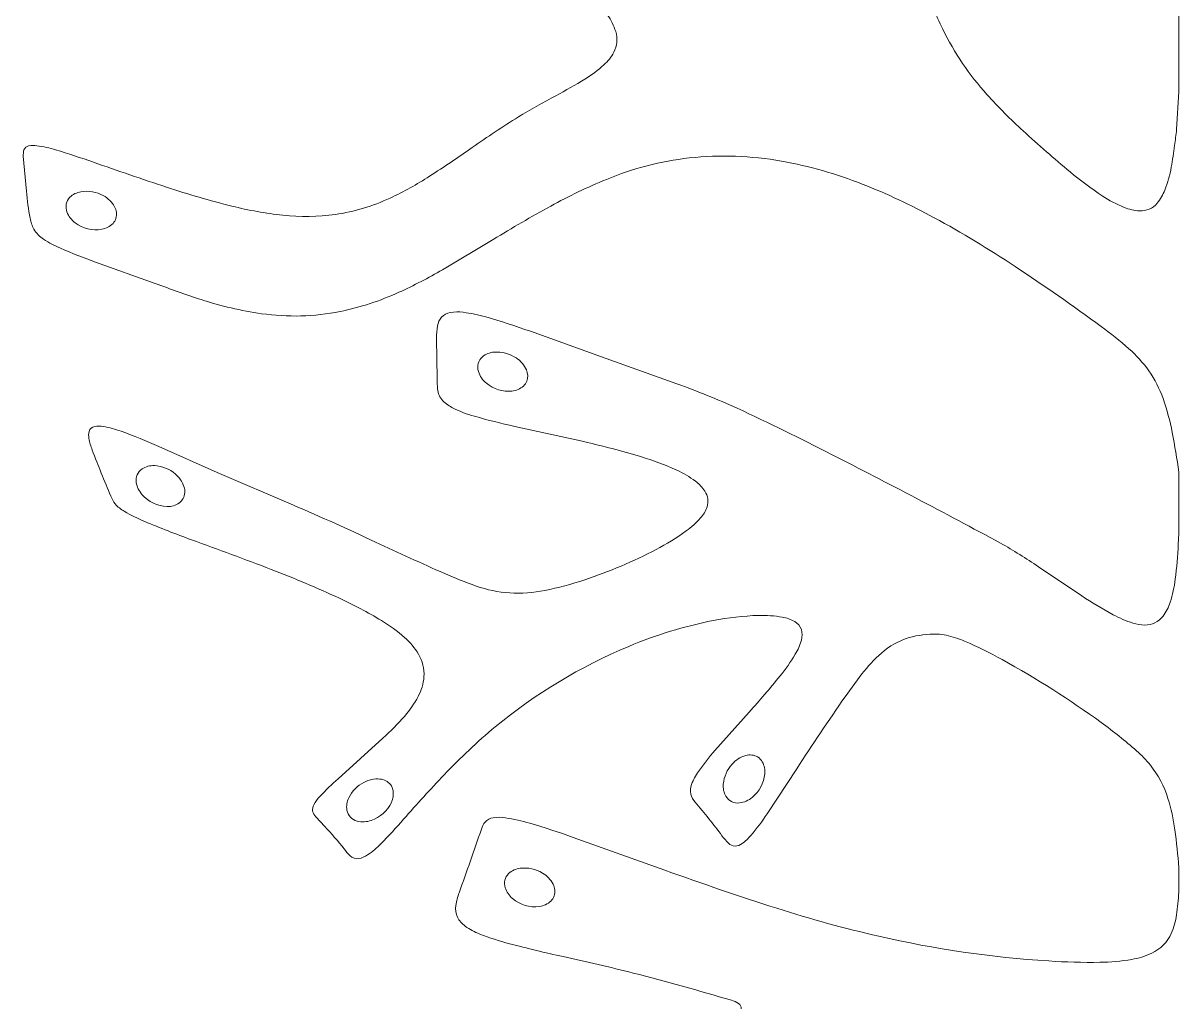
# Model space of a CAD drawing. Header units: millimetres. Extents: x -121 to 89, y -119 to 113.
# Drawn here: x -120.5 to -61.3, y 3.8 to 54.3 of the extents above; entities that cross this region are included whole.
import ezdxf

# ---------------------------------------------------------------- set-up
doc = ezdxf.new("R2010")
doc.units = ezdxf.units.MM
doc.header["$MEASUREMENT"] = 0
doc.layers.add('Camada 1', color=7, linetype='Continuous')

msp = doc.modelspace()

# ---------------------------------------------------------------- linework, layer by layer
at = {"layer": 'Camada 1', "color": 1, "lineweight": 9}
for points in [[(-74.4338, 56.2273), (-74.1293, 55.4646), (-73.7974, 54.713), (-73.4389, 53.9741)], [(-61.3499, 52.8086), (-61.3499, 53.8636), (-61.3505, 54.9186), (-61.3519, 55.9736)], [(-90.1851, 53.8481), (-90.2779, 54.1507), (-90.4191, 54.4363), (-90.6032, 54.6937)], [(-73.4389, 53.9741), (-72.8415, 52.7587), (-72.0797, 51.6314), (-71.1751, 50.6236)], [(-90.2824, 52.788), (-90.1114, 53.1147), (-90.0765, 53.4958), (-90.1851, 53.8481)], [(-90.7931, 52.1385), (-90.5871, 52.3243), (-90.4143, 52.544), (-90.2824, 52.788)], [(-61.3499, 52.8086), (-61.3499, 52.8086), (-61.3496, 50.7813), (-61.3496, 50.7813)], [(-91.7569, 51.4191), (-91.414, 51.6284), (-91.0914, 51.8693), (-90.7931, 52.1385)], [(-93.2494, 50.5665), (-92.743, 50.8349), (-92.2453, 51.1192), (-91.7569, 51.4191)], [(-93.2494, 50.5665), (-93.8993, 50.222), (-94.5395, 49.8593), (-95.1692, 49.4789)], [(-71.1751, 50.6236), (-70.5894, 49.9712), (-69.9702, 49.3497), (-69.3201, 48.7615)], [(-61.3496, 50.7813), (-61.3496, 50.7813), (-61.4678, 48.8363), (-61.4678, 48.8363)], [(-95.1692, 49.4789), (-95.9685, 48.9792), (-96.7543, 48.4581), (-97.5256, 47.9161)], [(-69.3201, 48.7615), (-68.5358, 48.0443), (-67.7351, 47.3452), (-66.9187, 46.6648)], [(-61.5659, 48.0231), (-61.5304, 48.2938), (-61.4976, 48.5649), (-61.4678, 48.8363)], [(-120.2409, 47.9975), (-120.3509, 47.9772), (-120.4419, 47.9003), (-120.4804, 47.7953)], [(-119.8162, 48.0063), (-119.9571, 48.0288), (-120.101, 48.0258), (-120.2409, 47.9975)], [(-118.8583, 47.7924), (-119.1716, 47.8885), (-119.4918, 47.96), (-119.8162, 48.0063)], [(-61.7409, 46.9035), (-61.6738, 47.2753), (-61.6155, 47.6486), (-61.5659, 48.0231)], [(-120.4804, 47.7953), (-120.5129, 47.6885), (-120.5248, 47.5765), (-120.5154, 47.4653)], [(-120.5154, 47.4653), (-120.5154, 47.4653), (-120.3567, 45.6735), (-120.3567, 45.6735)], [(-116.9258, 47.1616), (-117.5645, 47.3882), (-118.2089, 47.5985), (-118.8583, 47.7924)], [(-99.7153, 46.4445), (-98.9755, 46.9203), (-98.2455, 47.4109), (-97.5256, 47.9161)], [(-86.4183, 47.3763), (-87.8753, 47.2098), (-89.3022, 46.8419), (-90.6581, 46.2831)], [(-81.6896, 47.2139), (-83.2501, 47.4929), (-84.8424, 47.5475), (-86.4183, 47.3763)], [(-116.9258, 47.1616), (-115.6812, 46.7235), (-114.4324, 46.2976), (-113.1796, 45.8839)], [(-77.557, 46.0417), (-78.8923, 46.5682), (-80.2767, 46.9609), (-81.6896, 47.2139)], [(-62.069, 45.7344), (-61.9224, 46.1127), (-61.8125, 46.5042), (-61.7409, 46.9035)], [(-101.7317, 45.3257), (-101.0356, 45.6537), (-100.362, 46.0275), (-99.7153, 46.4445)], [(-90.6581, 46.2831), (-91.6345, 45.8807), (-92.5876, 45.4238), (-93.5127, 44.9143)], [(-66.9187, 46.6648), (-66.3926, 46.2255), (-65.8419, 45.8164), (-65.2695, 45.4395)], [(-120.3567, 45.6735), (-120.313, 45.2131), (-120.2503, 44.7546), (-120.1688, 44.2993)], [(-113.1796, 45.8839), (-112.0761, 45.5193), (-110.9595, 45.1954), (-109.8322, 44.9129)], [(-73.8748, 44.3187), (-75.0659, 44.9676), (-76.2956, 45.543), (-77.557, 46.0417)], [(-62.4646, 45.0607), (-62.2962, 45.2617), (-62.1625, 45.4894), (-62.069, 45.7344)], [(-104.5385, 44.4843), (-103.5665, 44.6246), (-102.6206, 44.9081), (-101.7317, 45.3257)], [(-65.2695, 45.4395), (-64.9161, 45.2055), (-64.5405, 45.0069), (-64.1482, 44.8467)], [(-63.3623, 44.6685), (-63.0179, 44.6502), (-62.6852, 44.7956), (-62.4646, 45.0607)], [(-109.8322, 44.9129), (-108.9752, 44.6971), (-108.104, 44.542), (-107.2251, 44.4489)], [(-107.2251, 44.4489), (-106.3314, 44.3532), (-105.4294, 44.3651), (-104.5385, 44.4843)], [(-93.5127, 44.9143), (-94.5061, 44.3678), (-95.4868, 43.7983), (-96.4539, 43.2064)], [(-64.1482, 44.8467), (-63.8981, 44.7435), (-63.6324, 44.6833), (-63.3623, 44.6685)], [(-120.1688, 44.2993), (-120.1342, 44.0986), (-120.0662, 43.9051), (-119.9677, 43.7269)], [(-69.7356, 41.8273), (-71.0787, 42.7171), (-72.4598, 43.5484), (-73.8748, 44.3187)], [(-119.9677, 43.7269), (-119.8433, 43.5227), (-119.6749, 43.3488), (-119.4748, 43.2178)], [(-119.4748, 43.2178), (-119.2026, 43.0369), (-118.914, 42.8818), (-118.6129, 42.7546)], [(-99.0517, 41.6582), (-99.0517, 41.6582), (-96.4539, 43.2064), (-96.4539, 43.2064)], [(-118.6129, 42.7546), (-118.0203, 42.4996), (-117.4193, 42.2649), (-116.8108, 42.0507)], [(-116.8108, 42.0507), (-116.8108, 42.0507), (-113.7591, 40.9577), (-113.7591, 40.9577)], [(-101.2824, 40.5027), (-100.52, 40.8504), (-99.7755, 41.2361), (-99.0517, 41.6582)], [(-65.3291, 38.7564), (-66.7741, 39.8138), (-68.2433, 40.8377), (-69.7356, 41.8273)], [(-113.7591, 40.9577), (-112.9807, 40.6626), (-112.1956, 40.3852), (-111.4047, 40.1256)], [(-104.2965, 39.52), (-103.2585, 39.7348), (-102.2476, 40.0644), (-101.2824, 40.5027)], [(-111.4047, 40.1256), (-110.3977, 39.7962), (-109.3637, 39.556), (-108.3146, 39.408)], [(-108.3146, 39.408), (-106.9786, 39.2168), (-105.6198, 39.2547), (-104.2965, 39.52)], [(-99.102, 39.2251), (-99.2078, 39.099), (-99.2779, 38.9469), (-99.3051, 38.7846)], [(-98.6575, 39.4627), (-98.8273, 39.4333), (-98.9832, 39.35), (-99.102, 39.2251)], [(-97.9926, 39.4788), (-98.2137, 39.5085), (-98.4381, 39.503), (-98.6575, 39.4627)], [(-96.8389, 39.2398), (-97.2169, 39.3485), (-97.6026, 39.4284), (-97.9926, 39.4788)], [(-94.5526, 38.5058), (-95.306, 38.7768), (-96.0686, 39.0216), (-96.8389, 39.2398)], [(-99.3051, 38.7846), (-99.341, 38.5711), (-99.3573, 38.3549), (-99.3541, 38.1385)], [(-90.9095, 37.1947), (-90.9095, 37.1947), (-94.5526, 38.5058), (-94.5526, 38.5058)], [(-63.9067, 37.6096), (-64.362, 38.0147), (-64.8367, 38.3974), (-65.3291, 38.7564)], [(-99.3541, 38.1385), (-99.3541, 38.1385), (-99.3249, 36.0766), (-99.3249, 36.0766)], [(-62.8853, 36.4822), (-63.1831, 36.8946), (-63.5257, 37.2727), (-63.9067, 37.6096)], [(-87.0534, 35.8204), (-87.0534, 35.8204), (-90.9095, 37.1947), (-90.9095, 37.1947)], [(-62.1583, 35.0612), (-62.3358, 35.5653), (-62.5804, 36.0433), (-62.8853, 36.4822)], [(-99.3249, 36.0766), (-99.325, 35.9037), (-99.3179, 35.7309), (-99.3038, 35.5586)], [(-99.3038, 35.5586), (-99.2865, 35.3333), (-99.1935, 35.1206), (-99.0398, 34.955)], [(-83.97, 34.5706), (-84.9819, 35.0254), (-86.0104, 35.4423), (-87.0534, 35.8204)], [(-99.0398, 34.955), (-98.8839, 34.7966), (-98.7017, 34.6664), (-98.5013, 34.57)], [(-61.6899, 33.3256), (-61.8025, 33.915), (-61.9591, 34.4951), (-62.1583, 35.0612)], [(-98.5013, 34.57), (-98.1544, 34.4007), (-97.7931, 34.2626), (-97.4217, 34.1574)], [(-79.1341, 32.2047), (-80.7312, 33.0233), (-82.3434, 33.8121), (-83.97, 34.5706)], [(-97.4217, 34.1574), (-96.739, 33.9619), (-96.0499, 33.7891), (-95.3557, 33.6393)], [(-117.1442, 33.3843), (-117.1749, 33.2665), (-117.1789, 33.1434), (-117.1561, 33.0239)], [(-116.8677, 33.6311), (-116.9979, 33.6052), (-117.1037, 33.5107), (-117.1442, 33.3843)], [(-116.4212, 33.635), (-116.5688, 33.6632), (-116.7206, 33.6619), (-116.8677, 33.6311)], [(-115.5129, 33.3895), (-115.808, 33.4973), (-116.1119, 33.5794), (-116.4212, 33.635)], [(-113.5778, 32.6139), (-114.2127, 32.897), (-114.8582, 33.1557), (-115.5129, 33.3895)], [(-95.3557, 33.6393), (-95.3557, 33.6393), (-91.8238, 32.8566), (-91.8238, 32.8566)], [(-61.3519, 31.2912), (-61.4483, 31.972), (-61.561, 32.6503), (-61.6899, 33.3256)], [(-117.1561, 33.0239), (-117.1178, 32.8196), (-117.0612, 32.6192), (-116.9868, 32.4251)], [(-110.5831, 31.2789), (-110.5831, 31.2789), (-113.5778, 32.6139), (-113.5778, 32.6139)], [(-88.9077, 32.0908), (-89.8703, 32.3806), (-90.843, 32.636), (-91.8238, 32.8566)], [(-116.9868, 32.4251), (-116.6831, 31.6333), (-116.3653, 30.847), (-116.0335, 30.0665)], [(-87.0607, 31.3977), (-87.6597, 31.6709), (-88.2768, 31.9025), (-88.9077, 32.0908)], [(-70.4792, 27.6639), (-73.3475, 29.209), (-76.2326, 30.7227), (-79.1341, 32.2047)], [(-86.1027, 30.8323), (-86.4008, 31.0547), (-86.722, 31.2442), (-87.0607, 31.3977)], [(-106.6859, 29.6076), (-106.6859, 29.6076), (-110.5831, 31.2789), (-110.5831, 31.2789)], [(-85.6165, 30.3163), (-85.7463, 30.5161), (-85.911, 30.6909), (-86.1027, 30.8323)], [(-61.3519, 31.2912), (-61.3519, 31.2912), (-61.3519, 28.1304), (-61.3519, 28.1304)], [(-85.5054, 29.5175), (-85.4216, 29.787), (-85.4624, 30.0798), (-85.6165, 30.3163)], [(-116.0335, 30.0665), (-115.9815, 29.923), (-115.9067, 29.7888), (-115.8119, 29.6691)], [(-115.8119, 29.6691), (-115.677, 29.5191), (-115.5189, 29.3917), (-115.3435, 29.292)], [(-102.4758, 27.7148), (-103.8681, 28.3701), (-105.2717, 29.0011), (-106.6859, 29.6076)], [(-115.3435, 29.292), (-115.0065, 29.0957), (-114.6569, 28.922), (-114.2969, 28.772)], [(-85.8375, 28.9528), (-85.6888, 29.116), (-85.5757, 29.3083), (-85.5054, 29.5175)], [(-114.2969, 28.772), (-113.5068, 28.4376), (-112.7076, 28.1252), (-111.9002, 27.835)], [(-86.5811, 28.2851), (-86.3094, 28.4797), (-86.0601, 28.7036), (-85.8375, 28.9528)], [(-107.8178, 26.3162), (-109.1737, 26.8355), (-110.5346, 27.3417), (-111.9002, 27.835)], [(-88.1158, 27.3381), (-87.5817, 27.6158), (-87.0688, 27.9323), (-86.5811, 28.2851)], [(-61.3519, 28.1304), (-61.3519, 28.1304), (-61.3797, 27.608), (-61.3797, 27.608)], [(-102.4758, 27.7148), (-101.3045, 27.1633), (-100.1262, 26.6267), (-98.9413, 26.1053)], [(-91.7642, 25.7882), (-90.5085, 26.2062), (-89.2885, 26.7246), (-88.1158, 27.3381)], [(-68.5454, 26.4563), (-69.1745, 26.8832), (-69.8195, 27.286), (-70.4792, 27.6639)], [(-61.5325, 25.8128), (-61.4572, 26.4089), (-61.4063, 27.0078), (-61.3797, 27.608)], [(-104.3328, 24.8431), (-105.4773, 25.3738), (-106.6396, 25.8652), (-107.8178, 26.3162)], [(-98.9413, 26.1053), (-98.4139, 25.8706), (-97.8771, 25.6576), (-97.3324, 25.4667)], [(-66.3253, 24.9655), (-66.3253, 24.9655), (-68.5454, 26.4563), (-68.5454, 26.4563)], [(-97.3324, 25.4667), (-96.7748, 25.2719), (-96.1937, 25.1524), (-95.6045, 25.1114)], [(-93.8169, 25.239), (-93.1209, 25.3748), (-92.4351, 25.5583), (-91.7642, 25.7882)], [(-61.7925, 24.6375), (-61.6686, 25.0201), (-61.5816, 25.4136), (-61.5325, 25.8128)], [(-95.6045, 25.1114), (-95.0056, 25.0803), (-94.4053, 25.1231), (-93.8169, 25.239)], [(-66.3253, 24.9655), (-65.8044, 24.6185), (-65.2673, 24.2966), (-64.7158, 24.0006)], [(-102.1829, 23.7008), (-102.8776, 24.1214), (-103.5954, 24.5028), (-104.3328, 24.8431)], [(-62.161, 23.9271), (-61.9983, 24.141), (-61.8737, 24.3813), (-61.7925, 24.6375)], [(-100.9934, 22.8343), (-101.3635, 23.1577), (-101.7616, 23.4476), (-102.1829, 23.7008)], [(-85.1865, 23.6995), (-86.672, 23.4089), (-88.1234, 22.9655), (-89.5176, 22.3764)], [(-82.8639, 23.9616), (-83.6441, 23.9397), (-84.421, 23.852), (-85.1865, 23.6995)], [(-81.6533, 23.8737), (-82.0526, 23.9449), (-82.4584, 23.9743), (-82.8639, 23.9616)], [(-81.0201, 23.6499), (-81.2167, 23.7605), (-81.4309, 23.8362), (-81.6533, 23.8737)], [(-64.7158, 24.0006), (-64.3914, 23.8253), (-64.0512, 23.6809), (-63.6997, 23.5692)], [(-63.097, 23.4708), (-62.73, 23.4647), (-62.3822, 23.6343), (-62.161, 23.9271)], [(-80.6761, 23.237), (-80.736, 23.4123), (-80.8585, 23.5593), (-81.0201, 23.6499)], [(-80.6794, 22.6986), (-80.6285, 22.8743), (-80.6273, 23.0607), (-80.6761, 23.237)], [(-63.6997, 23.5692), (-63.5049, 23.5062), (-63.3017, 23.473), (-63.097, 23.4708)], [(-100.2816, 21.9779), (-100.4714, 22.2997), (-100.7117, 22.5888), (-100.9934, 22.8343)], [(-80.9897, 21.9796), (-80.854, 22.204), (-80.7496, 22.4459), (-80.6794, 22.6986)], [(-75.1668, 22.8245), (-75.6891, 22.6642), (-76.1714, 22.395), (-76.5819, 22.0345)], [(-73.724, 22.9969), (-74.211, 23.0154), (-74.6979, 22.9573), (-75.1668, 22.8245)], [(-73.2596, 22.9539), (-73.4125, 22.9841), (-73.5681, 22.9985), (-73.724, 22.9969)], [(-72.3215, 22.6434), (-72.6244, 22.7744), (-72.9384, 22.8783), (-73.2596, 22.9539)], [(-70.3978, 21.7029), (-71.0225, 22.0491), (-71.6646, 22.3631), (-72.3215, 22.6434)], [(-100.0017, 20.8218), (-99.9789, 21.2263), (-100.0763, 21.6286), (-100.2816, 21.9779)], [(-89.5176, 22.3764), (-91.9847, 21.3426), (-94.2884, 19.9558), (-96.3566, 18.2595)], [(-81.7697, 20.8636), (-81.4832, 21.2164), (-81.2226, 21.5894), (-80.9897, 21.9796)], [(-76.5819, 22.0345), (-76.9501, 21.7136), (-77.285, 21.3563), (-77.5814, 20.968)], [(-65.3218, 18.4747), (-66.9449, 19.6554), (-68.6402, 20.7335), (-70.3978, 21.7029)], [(-100.3001, 19.8063), (-100.1316, 20.1206), (-100.03, 20.4663), (-100.0017, 20.8218)], [(-83.3527, 19.0181), (-82.8071, 19.6176), (-82.2792, 20.233), (-81.7697, 20.8636)], [(-78.4395, 19.7939), (-78.4395, 19.7939), (-77.5814, 20.968), (-77.5814, 20.968)], [(-100.9894, 18.812), (-100.7218, 19.1156), (-100.4905, 19.4493), (-100.3001, 19.8063)], [(-78.4395, 19.7939), (-79.2892, 18.5796), (-80.115, 17.3487), (-80.9163, 16.1019)], [(-83.3527, 19.0181), (-83.3527, 19.0181), (-85.1025, 17.0512), (-85.1025, 17.0512)], [(-102.0995, 17.6867), (-101.7083, 18.0403), (-101.3377, 18.416), (-100.9894, 18.812)], [(-63.5211, 17.0345), (-64.097, 17.5441), (-64.698, 18.0248), (-65.3218, 18.4747)], [(-96.3566, 18.2595), (-97.272, 17.4932), (-98.1425, 16.6749), (-98.9638, 15.8085)], [(-102.0995, 17.6867), (-102.0995, 17.6867), (-104.3983, 15.6043), (-104.3983, 15.6043)], [(-85.1025, 17.0512), (-85.4034, 16.7076), (-85.6856, 16.3481), (-85.948, 15.9742)], [(-62.802, 16.2942), (-63.0219, 16.5594), (-63.2623, 16.807), (-63.5211, 17.0345)], [(-82.4266, 13.8107), (-82.4266, 13.8107), (-80.9163, 16.1019), (-80.9163, 16.1019)], [(-61.9129, 14.5966), (-62.105, 15.2112), (-62.4062, 15.7863), (-62.802, 16.2942)], [(-104.3983, 15.6043), (-104.7213, 15.3174), (-105.0308, 15.0156), (-105.3258, 14.7)], [(-98.9638, 15.8085), (-99.6707, 15.0626), (-100.3637, 14.3035), (-101.0423, 13.5317)], [(-85.948, 15.9742), (-86.092, 15.7707), (-86.2087, 15.5493), (-86.2953, 15.3156)], [(-86.2953, 15.3156), (-86.3555, 15.1559), (-86.3707, 14.9826), (-86.3389, 14.8149)], [(-86.3389, 14.8149), (-86.2988, 14.6622), (-86.2236, 14.5209), (-86.1193, 14.4024)], [(-105.642, 14.2675), (-105.6971, 14.1705), (-105.7176, 14.0577), (-105.7002, 13.9476)], [(-105.3258, 14.7), (-105.4501, 14.5707), (-105.5565, 14.4252), (-105.642, 14.2675)], [(-84.7433, 12.6866), (-85.1808, 13.2752), (-85.6397, 13.8475), (-86.1193, 14.4024)], [(-61.555, 12.9885), (-61.6284, 13.5337), (-61.7481, 14.0717), (-61.9129, 14.5966)], [(-105.7002, 13.9476), (-105.6733, 13.8405), (-105.6199, 13.742), (-105.5447, 13.6611)], [(-105.5447, 13.6611), (-105.5447, 13.6611), (-105.0837, 13.165), (-105.0837, 13.165)], [(-95.8274, 13.6013), (-96.0369, 13.6354), (-96.2503, 13.638), (-96.4605, 13.609)], [(-83.2641, 12.7024), (-82.9647, 13.0561), (-82.6851, 13.4261), (-82.4266, 13.8107)], [(-104.092, 12.0166), (-104.404, 12.415), (-104.735, 12.7982), (-105.0837, 13.165)], [(-102.2106, 12.2724), (-101.8089, 12.6805), (-101.4193, 13.1005), (-101.0423, 13.5317)], [(-98.2017, 9.7668), (-97.8091, 10.8494), (-97.4294, 11.9366), (-97.0625, 13.0282)], [(-96.8759, 13.3876), (-96.9589, 13.2798), (-97.022, 13.1581), (-97.0625, 13.0282)], [(-96.4605, 13.609), (-96.6214, 13.5885), (-96.7692, 13.5097), (-96.8759, 13.3876)], [(-94.5791, 13.3211), (-94.9881, 13.4436), (-95.4053, 13.5372), (-95.8274, 13.6013)], [(-92.357, 12.6005), (-93.0906, 12.8619), (-93.8316, 13.1022), (-94.5791, 13.3211)], [(-87.6647, 10.921), (-87.6647, 10.921), (-92.357, 12.6005), (-92.357, 12.6005)], [(-84.7433, 12.6866), (-84.6442, 12.547), (-84.5309, 12.418), (-84.4052, 12.3018)], [(-83.7153, 12.2807), (-83.5479, 12.4019), (-83.3963, 12.5436), (-83.2641, 12.7024)], [(-61.3519, 11.0486), (-61.4005, 11.6971), (-61.4682, 12.344), (-61.555, 12.9885)], [(-104.092, 12.0166), (-104.0021, 11.8889), (-103.9002, 11.7701), (-103.7877, 11.6618)], [(-102.894, 11.7005), (-102.6474, 11.8674), (-102.4184, 12.0591), (-102.2106, 12.2724)], [(-84.4052, 12.3018), (-84.3146, 12.2159), (-84.1965, 12.1647), (-84.0719, 12.1573)], [(-84.0719, 12.1573), (-83.9431, 12.1608), (-83.8186, 12.2039), (-83.7153, 12.2807)], [(-103.7877, 11.6618), (-103.6698, 11.5465), (-103.5053, 11.4919), (-103.3419, 11.5138)], [(-103.3419, 11.5138), (-103.1808, 11.5428), (-103.0279, 11.6064), (-102.894, 11.7005)], [(-87.6647, 10.921), (-85.7684, 10.2359), (-83.8595, 9.5863), (-81.9389, 8.9726)], [(-61.3519, 11.0486), (-61.3525, 10.6316), (-61.3531, 10.2145), (-61.3535, 9.7975)], [(-98.2017, 9.7668), (-98.2802, 9.5559), (-98.3372, 9.3376), (-98.3717, 9.1152)], [(-61.469, 8.6329), (-61.4131, 9.0192), (-61.3746, 9.4078), (-61.3535, 9.7975)], [(-98.3717, 9.1152), (-98.4028, 8.9121), (-98.3743, 8.7043), (-98.2897, 8.5171)], [(-81.9389, 8.9726), (-80.2173, 8.422), (-78.4733, 7.9443), (-76.7115, 7.5407)], [(-98.2897, 8.5171), (-98.1955, 8.3328), (-98.0577, 8.1743), (-97.8881, 8.0556)], [(-61.7395, 7.687), (-61.607, 7.9886), (-61.5159, 8.3068), (-61.469, 8.6329)], [(-97.8881, 8.0556), (-97.6577, 7.8917), (-97.4077, 7.7572), (-97.1439, 7.6554)], [(-97.1439, 7.6554), (-96.6461, 7.4599), (-96.1372, 7.2944), (-95.6197, 7.1597)], [(-95.6197, 7.1597), (-94.7112, 6.9196), (-93.7976, 6.6994), (-92.8796, 6.4993)], [(-76.7115, 7.5407), (-73.8518, 6.8833), (-70.9433, 6.4603), (-68.0149, 6.2759)], [(-62.7391, 6.6713), (-62.294, 6.8778), (-61.9389, 7.2387), (-61.7395, 7.687)], [(-63.7665, 6.3538), (-63.4113, 6.413), (-63.0657, 6.5198), (-62.7391, 6.6713)], [(-89.2874, 5.6582), (-90.4804, 5.9569), (-91.6779, 6.2373), (-92.8796, 6.4993)], [(-68.0149, 6.2759), (-67.1434, 6.2162), (-66.2699, 6.1929), (-65.3965, 6.206)], [(-65.3965, 6.206), (-64.8501, 6.2126), (-64.3051, 6.262), (-63.7665, 6.3538)], [(-84.2584, 4.2622), (-85.9252, 4.7612), (-87.6019, 5.2266), (-89.2874, 5.6582)], [(-83.8959, 4.1013), (-84.008, 4.1727), (-84.1302, 4.227), (-84.2584, 4.2622)], [(-83.753, 3.8228), (-83.7531, 3.9331), (-83.8063, 4.0367), (-83.8959, 4.1013)]]:
    msp.add_open_spline(points, degree=3, dxfattribs=at)
for points in [[(-118.2814, 44.6165), (-118.3803, 44.8741), (-118.3211, 45.1658), (-118.1299, 45.3647), (-118.1299, 45.3647), (-117.9749, 45.5158), (-117.7768, 45.6153), (-117.563, 45.6496), (-117.563, 45.6496), (-117.17, 45.7141), (-116.7666, 45.6431), (-116.4192, 45.4484), (-116.4192, 45.4484), (-116.175, 45.3206), (-115.9737, 45.1239), (-115.8403, 44.8828), (-115.8403, 44.8828), (-115.7392, 44.7008), (-115.7152, 44.4857), (-115.7735, 44.2858), (-115.7735, 44.2858), (-115.8038, 44.1919), (-115.8534, 44.1054), (-115.9191, 44.0319), (-115.9191, 44.0319), (-116.0736, 43.87), (-116.2769, 43.763), (-116.4979, 43.7272), (-116.4979, 43.7272), (-116.9758, 43.6461), (-117.4664, 43.7665), (-117.8527, 44.0593), (-117.8527, 44.0593), (-118.0466, 44.1995), (-118.1956, 44.3932), (-118.2814, 44.6165), (-118.2814, 44.6165), (-118.2814, 44.6165), (-118.2814, 44.6165), (-118.2814, 44.6165)], [(-96.8025, 35.8495), (-96.4397, 35.5431), (-95.9685, 35.3968), (-95.496, 35.4441), (-95.496, 35.4441), (-95.2761, 35.4646), (-95.0689, 35.5558), (-94.9052, 35.7041), (-94.9052, 35.7041), (-94.834, 35.7725), (-94.7781, 35.855), (-94.7411, 35.9465), (-94.7411, 35.9465), (-94.6698, 36.1362), (-94.6755, 36.3462), (-94.757, 36.5318), (-94.757, 36.5318), (-94.8681, 36.7825), (-95.0505, 36.9949), (-95.2817, 37.1426), (-95.2817, 37.1426), (-95.6124, 37.3662), (-96.0088, 37.4713), (-96.4069, 37.4409), (-96.4069, 37.4409), (-96.629, 37.4254), (-96.8404, 37.34), (-97.0109, 37.1968), (-97.0109, 37.1968), (-97.2206, 37.0085), (-97.3, 36.7149), (-97.2133, 36.4467), (-97.2133, 36.4467), (-97.1381, 36.2115), (-96.9953, 36.0038), (-96.8025, 35.8495), (-96.8025, 35.8495), (-96.8025, 35.8495), (-96.8025, 35.8495), (-96.8025, 35.8495)], [(-114.4299, 30.1423), (-114.5904, 30.3184), (-114.6952, 30.5382), (-114.7309, 30.7737), (-114.7309, 30.7737), (-114.7718, 31.0411), (-114.6563, 31.3085), (-114.4339, 31.4623), (-114.4339, 31.4623), (-114.2475, 31.5839), (-114.027, 31.6429), (-113.8048, 31.6309), (-113.8048, 31.6309), (-113.4062, 31.6125), (-113.0253, 31.4597), (-112.7245, 31.1977), (-112.7245, 31.1977), (-112.522, 31.0298), (-112.3707, 30.8084), (-112.2878, 30.5588), (-112.2878, 30.5588), (-112.218, 30.3564), (-112.2348, 30.1341), (-112.3341, 29.9444), (-112.3341, 29.9444), (-112.3822, 29.8585), (-112.4475, 29.7833), (-112.526, 29.7238), (-112.526, 29.7238), (-112.7094, 29.5951), (-112.9299, 29.5297), (-113.1538, 29.5379), (-113.1538, 29.5379), (-113.6448, 29.5521), (-114.1078, 29.7715), (-114.4299, 30.1423), (-114.4299, 30.1423), (-114.4299, 30.1423), (-114.4299, 30.1423), (-114.4299, 30.1423)], [(-84.5448, 14.7068), (-84.4009, 14.4645), (-84.1279, 14.3302), (-83.8483, 14.3644), (-83.8483, 14.3644), (-83.6043, 14.3941), (-83.3747, 14.4956), (-83.1887, 14.6562), (-83.1887, 14.6562), (-82.8268, 14.9542), (-82.5981, 15.3834), (-82.553, 15.85), (-82.553, 15.85), (-82.5316, 16.0638), (-82.5749, 16.279), (-82.6773, 16.4679), (-82.6773, 16.4679), (-82.7356, 16.569), (-82.8178, 16.6541), (-82.9168, 16.7159), (-82.9168, 16.7159), (-83.1014, 16.8243), (-83.3223, 16.8521), (-83.5281, 16.7927), (-83.5281, 16.7927), (-83.8009, 16.7156), (-84.0447, 16.5594), (-84.2286, 16.3436), (-84.2286, 16.3436), (-84.4825, 16.0628), (-84.6387, 15.7077), (-84.6738, 15.3308), (-84.6738, 15.3308), (-84.6958, 15.1144), (-84.6508, 14.8967), (-84.5448, 14.7068), (-84.5448, 14.7068), (-84.5448, 14.7068), (-84.5448, 14.7068), (-84.5448, 14.7068)], [(-103.9498, 13.9972), (-103.9817, 14.2122), (-103.9468, 14.4319), (-103.8499, 14.6265), (-103.8499, 14.6265), (-103.6838, 14.9664), (-103.4119, 15.2437), (-103.0752, 15.4165), (-103.0752, 15.4165), (-102.827, 15.5535), (-102.5434, 15.6136), (-102.2609, 15.5891), (-102.2609, 15.5891), (-102.0476, 15.572), (-101.8507, 15.4678), (-101.7165, 15.3012), (-101.7165, 15.3012), (-101.6503, 15.2147), (-101.6051, 15.114), (-101.5841, 15.0072), (-101.5841, 15.0072), (-101.5493, 14.7967), (-101.5796, 14.5804), (-101.6708, 14.3875), (-101.6708, 14.3875), (-101.8743, 13.9548), (-102.2458, 13.6236), (-102.6988, 13.4706), (-102.6988, 13.4706), (-102.9297, 13.3863), (-103.1805, 13.3724), (-103.4192, 13.4307), (-103.4192, 13.4307), (-103.6926, 13.4976), (-103.9008, 13.7201), (-103.9498, 13.9972), (-103.9498, 13.9972), (-103.9498, 13.9972), (-103.9498, 13.9972), (-103.9498, 13.9972)], [(-95.4702, 9.4739), (-95.6437, 9.6177), (-95.773, 9.8077), (-95.8433, 10.0218), (-95.8433, 10.0218), (-95.9283, 10.2786), (-95.859, 10.5615), (-95.6653, 10.7502), (-95.6653, 10.7502), (-95.5015, 10.9011), (-95.2939, 10.996), (-95.0726, 11.0212), (-95.0726, 11.0212), (-94.6766, 11.0695), (-94.2756, 10.9822), (-93.9354, 10.7738), (-93.9354, 10.7738), (-93.7028, 10.6395), (-93.5137, 10.4409), (-93.391, 10.2019), (-93.391, 10.2019), (-93.2948, 10.0171), (-93.2772, 9.8012), (-93.342, 9.6032), (-93.342, 9.6032), (-93.3767, 9.5054), (-93.4325, 9.4164), (-93.5054, 9.3427), (-93.5054, 9.3427), (-93.6657, 9.1897), (-93.871, 9.0921), (-94.0909, 9.0644), (-94.0909, 9.0644), (-94.5878, 8.9981), (-95.0898, 9.1472), (-95.4702, 9.4739), (-95.4702, 9.4739), (-95.4702, 9.4739), (-95.4702, 9.4739), (-95.4702, 9.4739)]]:
    msp.add_open_spline(points, degree=3, knots=[0, 0, 0, 0, 0.0909091, 0.0909091, 0.0909091, 0.0909091, 0.1818182, 0.1818182, 0.1818182, 0.1818182, 0.2727273, 0.2727273, 0.2727273, 0.2727273, 0.3636364, 0.3636364, 0.3636364, 0.3636364, 0.4545455, 0.4545455, 0.4545455, 0.4545455, 0.5454545, 0.5454545, 0.5454545, 0.5454545, 0.6363636, 0.6363636, 0.6363636, 0.6363636, 0.7272727, 0.7272727, 0.7272727, 0.7272727, 0.8181818, 0.8181818, 0.8181818, 0.8181818, 1, 1, 1, 1], dxfattribs=at)

doc.saveas('drawing.dxf')
